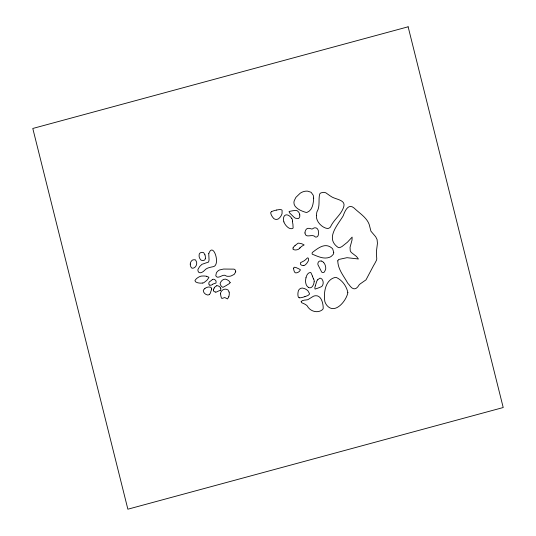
<?xml version="1.0" encoding="UTF-8"?>
<svg xmlns="http://www.w3.org/2000/svg" width="536" height="536" viewBox="0 0 536 536"><rect width="100%" height="100%" fill="white"/><g stroke="black" fill="none" stroke-linecap="round" stroke-linejoin="round"><path stroke-width="0.8" d="M213.516 289.983L213.643 291.021A1.173 1.126 -28.1 0 0 213.918 291.403L214.487 291.718A6.66 6.378 -28.1 0 0 215.707 292.1M314.197 281.728L314.21 280.951A3.987 3.819 -28.1 0 0 313.949 279.752L313.533 278.914M205.382 258.365L204.973 259.612A1.662 1.588 -28.1 0 1 204.491 260.087L203.439 260.456A4.194 4.013 -28.1 0 1 201.925 260.402L201.389 260.235A2.74 2.626 -28.1 0 1 200.638 259.772L199.566 258.044A9.34 8.938 -28.1 0 1 199.077 255.94L199.231 254.191A2.499 2.392 -28.1 0 1 200.243 252.912L200.692 252.67A3.625 3.471 -28.1 0 1 202.273 252.342L203.325 252.563A2.204 2.111 -28.1 0 1 203.78 252.838L204.98 254.861M235.719 271.826L234.232 274.358L231.056 275.966A10.975 10.512 -28.1 0 1 229.14 276.301L227.358 276.288A5.26 5.032 -28.1 0 1 226.473 276.094C223.485 273.541 220.899 277.192 217.884 277.226A2.472 2.365 -28.1 0 1 215.794 275.631L216.376 272.878A6.888 6.593 -28.1 0 1 219.546 269.963L223.351 269.085A17.46 16.716 -28.1 0 1 225.167 269.065L233.984 269.132A2.533 2.419 -28.1 0 1 235.652 271.812M305.969 277.762C306.492 275.558 307.758 272.677 310.337 272.482A1.273 1.213 -28.1 0 1 310.907 272.69L312.495 276.147M315.315 285.822L316.843 281.045A7.41 7.089 -28.1 0 1 317.62 279.839M315.262 286.05L314.907 287.417A16.067 15.377 -28.1 0 0 314.806 287.865L315.088 289.078L317.634 288.214A22.626 21.661 -28.1 0 1 318.592 287.859L321.372 286.706A3.618 3.464 -28.1 0 0 322.665 285.232L323.087 283.805A7.276 6.961 -28.1 0 0 322.826 280.69L321.922 279.082L320.555 278.244A1.836 1.762 -28.1 0 0 319.764 278.264L317.62 279.839M228.805 296.79L227.525 298.921L224.999 297.654A1.508 1.447 -28.1 0 0 224.571 297.601L223.177 298.07A3.685 3.524 -28.1 0 1 222.413 298.338L221.462 298.177L220.912 296.18A17.427 16.683 -28.1 0 1 220.685 294.934L220.618 293.842M293.132 247.987L293.018 249.066A1.005 0.958 -28.1 0 0 293.266 249.495L295.001 249.964A9.159 8.764 -28.1 0 0 297.179 249.722L297.842 249.528A3.437 3.29 -28.1 0 0 298.847 248.965L301.56 246.399A5.192 4.971 -28.1 0 1 302.143 246.058L304.147 244.945L302.103 243.9A31.323 29.989 -28.1 0 0 300.569 243.445L298.519 243.163A2.325 2.224 -28.1 0 0 297.922 243.304L294.994 245.589M299.631 248.208L300.006 247.806M209.422 294.331L209.315 294.425A2.305 2.204 -28.1 0 1 207.626 294.981L206.152 294.492A6.559 6.278 -28.1 0 1 203.78 292.288L203.305 290.599A1.99 1.903 -28.1 0 1 203.399 290.123L204.933 288.381M212.919 284.073L216.008 283.048L216.068 281.166A4.261 4.08 -28.1 0 0 215.057 279.893L214.802 279.698A2.298 2.198 -28.1 0 0 212.43 279.484M212.692 284.261L212.236 284.603A2.948 2.827 -28.1 0 1 209.77 285.145M220.263 290.311L218.447 291.061A4.683 4.489 -28.1 0 0 218.052 291.236L216.504 292.006A1.93 1.849 -28.1 0 1 215.72 292.066M271.497 211.78L270.834 212.33A0.737 0.704 -28.1 0 0 270.727 212.558L270.854 213.656A11.886 11.377 -28.1 0 0 272.717 217.254C274.13 220.048 277.983 220.189 279.738 217.643A9.246 8.851 -28.1 0 0 280.663 216.477L280.871 216.162A11.109 10.633 -28.1 0 0 282.05 213.583L282.097 210.346A1.688 1.615 -28.1 0 0 281.561 209.81L279.899 209.496L276.67 209.998M212.444 279.517L211.063 280.676A4.469 4.281 -28.1 0 1 210.755 280.918L209.409 281.849A1.521 1.461 -28.1 0 0 209 282.492L208.899 282.928A5.213 4.992 -28.1 0 0 208.839 283.939L209.027 284.596A0.998 0.958 -28.1 0 0 209.194 284.804L209.777 285.112M216.678 285.795L215.325 286.626A6.01 5.755 -28.1 0 0 214.186 288.006M304.93 296.683L307.979 295.483L309.285 294.365A1.688 1.615 -28.1 0 0 309.507 293.621L307.945 290.82A11.109 10.633 -28.1 0 0 305.708 289.172L305.386 288.998A9.246 8.851 -28.1 0 0 304.033 288.448C301.178 287.108 298.05 289.259 298.05 292.348A11.886 11.377 -28.1 0 0 298.13 296.442L298.539 297.46A0.737 0.704 -28.1 0 0 298.74 297.614L299.577 297.748M202.755 283.035L200.672 283.155A17.474 16.73 -28.1 0 1 197.55 282.733L195.801 281.983L195.017 280.844A1.199 1.146 -28.1 0 1 195.044 280.395L196.323 278.794A15.229 14.579 -28.1 0 1 198.823 277.038L199.794 276.569A7.156 6.854 -28.1 0 1 201.744 276.053L203.821 275.993A22.74 21.768 -28.1 0 1 206.394 276.248M303.356 265.615L303.825 265.601A2.378 2.278 -28.1 0 0 304.569 265.394L306.378 263.819A13.36 12.79 -28.1 0 0 307.617 262.03C309.359 260.543 308.629 255.585 306.344 258.962A15.571 14.908 -28.1 0 1 303.925 260.945L300.656 262.62A1.079 1.032 -28.1 0 0 300.381 263.049L300.408 263.96A2.137 2.05 -28.1 0 0 301.004 264.804L301.701 265.24A4.476 4.288 -28.1 0 0 303.356 265.615M206.394 276.254L208.765 277.172A0.75 0.717 -28.1 0 1 208.873 277.487L207.278 279.872A28.823 27.597 -28.1 0 1 206.353 280.737L203.915 282.626A4.342 4.154 -28.1 0 1 202.755 283.035M321.218 261.039L319.972 261.005A2.251 2.157 -28.1 0 0 318.619 261.789L318.25 262.352A3.631 3.477 -28.1 0 0 317.888 264.268A3.049 2.921 -28.1 0 0 317.989 264.784L321.687 272.074A2.144 2.057 -28.1 0 0 324.354 272.02L325.6 269.528A8.201 7.852 -28.1 0 0 325.654 267.102L325.607 266.787A10.345 9.903 -28.1 0 0 324.695 264.047L323.731 262.586M308.408 287.323L308.837 287.571A2.285 2.191 -28.1 0 0 309.808 287.792A2.968 2.841 -28.1 0 0 311.791 287.075L312.401 286.438A8.824 8.449 -28.1 0 0 314.116 281.728M291.758 218.353L292.14 219.03A3.987 3.819 -28.1 0 1 292.468 220.202L292.502 221.147M220.698 288.093L220.169 287.289A6.037 5.782 -28.1 0 0 218.842 286.197L217.643 285.721A2.131 2.043 -28.1 0 0 216.678 285.795M283.892 221.891L283.43 220.048A6.479 6.204 -28.1 0 1 284.087 216.397L284.348 215.975A2.285 2.191 -28.1 0 1 285.098 215.284A2.968 2.841 -28.1 0 1 287.162 214.903L287.986 215.15A8.824 8.449 -28.1 0 1 291.691 218.393M229.073 292.06L228.028 289.936L225.884 289.145A4.884 4.677 -28.1 0 0 220.484 293.842M299.785 214.876L299.745 216.745L298.941 218.165A1.836 1.762 -28.1 0 1 298.244 218.547L295.638 218.259A7.41 7.089 -28.1 0 1 294.391 217.603L289.721 213.026A16.067 15.377 -28.1 0 1 289.42 212.685L289.098 211.486L291.725 210.943A22.626 21.661 -28.1 0 0 292.73 210.762L295.698 210.367A3.618 3.464 -28.1 0 1 297.514 210.996L298.559 212.022A7.276 6.961 -28.1 0 1 299.785 214.882M321.225 261.005A4.978 4.77 -28.1 0 1 323.697 262.606M308.408 287.33A6.479 6.204 -28.1 0 1 306.136 284.469L305.667 282.633A14.365 13.748 -28.1 0 1 306.002 277.769M313.506 278.928A16.328 15.631 -28.1 0 1 312.515 276.14M304.89 296.589A18.07 17.299 -28.1 0 1 299.584 297.862M292.991 247.913A7.913 7.571 -28.1 0 1 295.028 245.635M292.468 221.147A16.328 15.631 -28.1 0 0 292.911 224.088L293.118 227.914A1.273 1.213 -28.1 0 1 292.716 228.383C290.425 229.522 287.912 227.666 286.432 225.991A14.365 13.748 -28.1 0 1 283.879 221.897M271.45 211.68A18.07 17.299 -28.1 0 1 276.683 210.092M204.94 254.875A9.179 8.784 -28.1 0 1 205.402 258.365M211.686 289.011A2.01 1.93 -28.1 0 1 211.646 289.527L211.003 290.994A3.015 2.888 -28.1 0 0 210.856 291.396L210.715 291.986A4.576 4.382 -28.1 0 1 209.469 294.378M204.946 288.401A8.516 8.147 -28.1 0 1 208.45 287.001L210.427 287.155A2.298 2.198 -28.1 0 1 211.666 289.011M220.638 288.127A1.916 1.829 -28.1 0 1 220.309 290.358M213.509 289.983A4.677 4.476 -28.1 0 1 214.199 288.013M229.174 292.04A11.035 10.566 -28.1 0 1 228.765 296.783M337.781 260.844C337.921 269.501 343.844 276.04 347.784 283.263A34.92 33.433 -28.1 0 0 348.963 284.562C352.4 289.735 355.857 290.726 359.241 284.723A10.914 10.445 -28.1 0 1 360.936 283.383L366.014 279.839L373.713 265.307A67.657 64.769 -28.1 0 1 374.604 263.859L376.486 260.248A6.955 6.66 -28.1 0 0 376.754 258.654L376.44 253.736A24.696 23.644 -28.1 0 1 376.46 251.15L377.451 243.324L377.069 239.518L375.696 236.778L370.939 231.204L369.753 226.614A25.842 24.736 -28.1 0 0 369.049 224.075C366.323 217.127 359.288 213.127 354.142 208.075C348.259 202.923 344.802 211.218 343.228 215.774C337.714 225.147 324.896 238.42 338.223 247.498A2.747 2.633 -28.1 0 0 339.663 247.632L341.901 246.6L347.428 242.212L352.125 237.106L352.031 239.987L350.048 247.344L350.263 250.895L351.254 252.443L356.5 256.483L358.41 258.982L346.986 257.682L338.618 259.498L337.781 260.844M347.851 292.643C346.457 300.636 335.168 314.759 327.141 305.674A13.775 13.186 -28.1 0 1 325.942 303.986L325.613 303.389A12.375 11.846 -28.1 0 1 324.85 301.54C323.422 293.018 325.198 279.913 335.04 277.46A5.119 4.898 -28.1 0 1 336.695 277.641C342.363 280.382 346.725 286.472 347.851 292.643M304.95 232.966C305.567 239.029 312.461 233.2 315.356 236.972A2.325 2.224 -28.1 0 0 316.984 236.858L318.069 235.806L318.438 234.279A10.231 9.795 -28.1 0 0 318.471 233.669A9.534 9.132 -28.1 0 0 318.451 232.771C318.913 228.617 315.61 226.078 312.26 228.959A2.137 2.043 -28.1 0 1 311.664 228.986L309.982 228.504A6.151 5.889 -28.1 0 0 309.064 228.336C306.331 227.753 305.031 230.721 304.95 232.966M313.654 198.126L313.573 199.821A48.314 46.25 -28.1 0 1 313.359 201.804C312.89 205.817 311.423 210.621 307.316 212.236A4.301 4.114 -28.1 0 1 306.163 212.45C301.466 211.144 293.453 207.928 293.916 202.193A16.047 15.363 -28.1 0 1 294.324 200.511L295.892 197.375L300.12 193.295A12.623 12.08 -28.1 0 1 301.989 192.216L303.007 191.794A10.539 10.09 -28.1 0 1 307.744 191.171L311.088 192.277L313.138 195.117A8.79 8.415 -28.1 0 1 313.533 196.598L313.654 198.126M316.501 215.338L316.495 216.457A31.611 30.264 -28.1 0 0 316.575 218.125C317.5 223.016 322.766 227.988 327.677 228.557A4.817 4.61 -28.1 0 0 330.431 227.07C333.781 219.338 341.955 214.3 343.918 206.052C345.459 199.573 334.705 199.372 330.92 196.33A16.656 15.946 -28.1 0 1 329.56 195.459L325.995 192.933A6.144 5.883 -28.1 0 0 323.824 192.337L321.077 192.833A4.02 3.846 -28.1 0 0 319.778 193.858C318.062 199.714 320.474 205.938 316.89 211.948A18.331 17.554 -28.1 0 0 316.615 213.65L316.501 215.338M190.267 264.06L190.293 264.804A6.613 6.332 -28.1 0 0 191.004 267.096L191.72 267.987A1.394 1.34 -28.1 0 0 192.223 268.208C194.655 268.449 196.558 265.99 196.665 263.732A6.794 6.506 -28.1 0 0 196.578 262.07L195.613 260.094A1.997 1.91 -28.1 0 0 195.071 259.759L193.074 259.833A3.692 3.531 -28.1 0 0 192.015 260.456L191.312 261.193A5.192 4.971 -28.1 0 0 190.273 264.06M333.72 252.356L333.66 253.2A3.631 3.477 -28.1 0 1 333.225 254.392L331.375 256.275A9.648 9.233 -28.1 0 1 329.734 257.213C323.711 259.625 317.62 256.248 312.294 254.218A1.809 1.735 -28.1 0 1 312.153 252.999A1.776 1.702 -28.1 0 1 312.441 252.389C317.888 248.329 324.856 242.332 331.623 247.86A5.447 5.219 -28.1 0 1 332.742 249.079L333.72 252.356M208.752 253.689L209.067 260.007L208.625 262.017L201.965 264.322L199.626 266.58L198.072 269.199A3.698 3.538 -28.1 0 0 197.931 270.131A4.462 4.268 -28.1 0 0 198.025 271.062C198.856 274.425 202.997 272.208 204.424 270.466C206.615 267.806 209.978 267.357 213.12 266.7C221.033 265.467 213.221 240.932 208.752 253.689M293.648 268.248L293.681 269.032A8.898 8.516 -28.1 0 0 294.465 271.826L294.981 272.516A1.447 1.387 -28.1 0 0 295.624 272.837L296.535 272.837A5.641 5.4 -28.1 0 0 299.577 271.176L300.321 270.037A0.784 0.75 -28.1 0 0 300.2 269.588L298.679 268.75A16.944 16.221 -28.1 0 1 297.976 268.449L296.756 267.879A16.716 16 -28.1 0 0 295.664 267.424L294.11 267.243L293.648 268.248M230.145 282.552L229.582 283.444L226.983 285.072A25.956 24.85 -28.1 0 0 226.172 285.581L222.989 287.309A1.179 1.132 -28.1 0 1 222.654 287.269L221.482 286.365A9.353 8.951 -28.1 0 1 220.537 284.971L220.155 283.993A1.494 1.427 -28.1 0 1 220.162 283.504C220.933 280.509 224.376 277.715 227.351 279.866A11.202 10.727 -28.1 0 1 229.1 281.105L230.145 282.552M301.172 301.634L301.607 302.646L303.383 303.49A11.832 11.33 -28.1 0 1 304.327 303.892A13.561 12.978 -28.1 0 1 305.868 304.77L306.425 305.172A8.388 8.033 -28.1 0 1 307.195 305.842C309.929 311.295 317.493 313.687 322.411 309.741A3.786 3.625 -28.1 0 0 323.201 308.488C323.315 303.805 321.453 294.921 315.248 295.751A8.871 8.489 -28.1 0 0 313.325 296.301L307.852 299.684L305.688 300.019A8.174 7.826 -28.1 0 0 304.562 300.093L302.284 300.642L301.172 301.634M408.13 26.8L32.79 128.472L127.87 509.2L503.21 407.528L408.13 26.8"/></g></svg>
